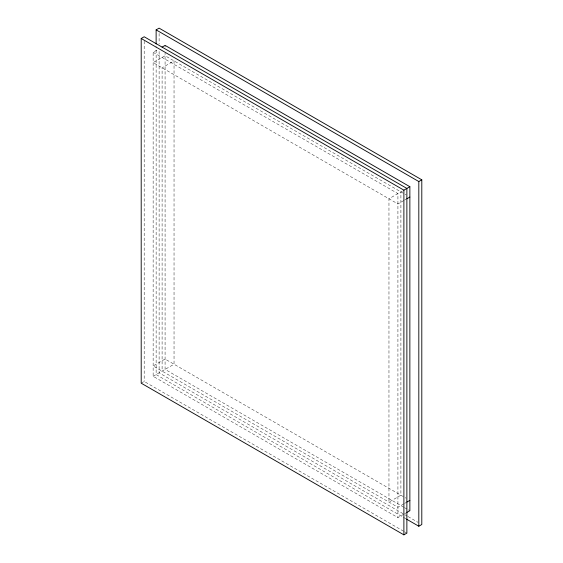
<?xml version="1.0" encoding="UTF-8"?>
<svg xmlns="http://www.w3.org/2000/svg" width="563" height="563" viewBox="0 0 563 563"><rect width="100%" height="100%" fill="white"/><g stroke="black" fill="none" stroke-linecap="round" stroke-linejoin="round"><path stroke-width="0.42" stroke-dasharray="2.81 2.11" d="M403.889 514.167L397.921 517.615L153.136 376.295L153.136 52.282L158.365 49.262M402.397 191.019L388.963 198.774L388.963 502.105L400.905 495.208L400.905 191.877M403.889 200.498L397.921 203.94L153.136 62.62L165.079 55.723L406.127 194.897M404.635 200.062L406.127 199.203M141.2 383.185L144.184 381.461L403.833 531.366M153.136 376.295L174.037 364.226L174.037 60.895L162.095 67.792L162.095 371.123M403.889 503.829L397.921 507.277L153.136 365.95L165.079 359.06L406.127 498.227M404.635 503.399L406.127 502.534M404.635 513.737L406.127 512.879M153.136 52.282L397.921 193.602L397.921 517.615M403.777 507.214L165.079 369.398L165.079 53.14M404.537 507.65L407.577 509.402M408.344 509.846L409.864 510.718M407.338 516.158L159.111 372.847L159.111 50.135M408.098 516.595L417.992 522.309M405.874 518.762L156.127 374.571L156.127 46.581M404.593 531.81L406.873 533.126M165.079 45.385L165.079 47.109M159.111 33.428L159.111 43.977M144.184 41.162L144.184 381.461"/><path stroke-width="0.84" d="M141.2 38.488L144.184 36.764L406.873 188.429L406.873 533.126L403.889 534.85L141.2 383.185L141.2 38.488L403.889 190.153L409.864 186.705L409.864 510.718L406.873 512.443M156.127 43.942L156.127 29.874L159.111 28.15L421.8 179.815L421.8 524.512L418.816 526.236L406.634 519.199M162.095 47.109L165.079 45.385L409.864 186.705M156.127 29.874L418.816 181.539L421.8 179.815M406.873 198.774L409.864 197.05M406.873 502.105L409.864 500.38M418.816 181.539L418.816 526.236M403.889 190.153L403.889 534.85"/></g></svg>
